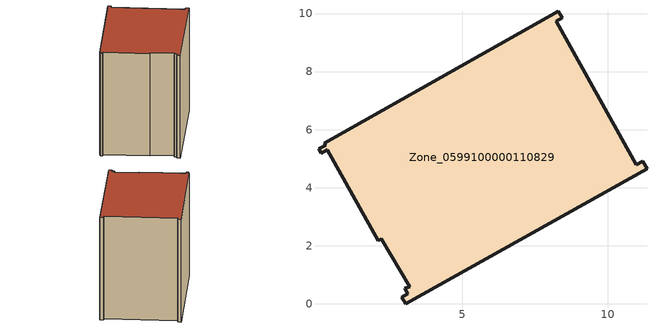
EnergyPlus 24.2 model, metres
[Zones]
Zone_0599100000110829
 floor ground (C_G): 2.1,2.16 0.34,5.3 0.13,5.18 0.04,5.34 0.28,5.46 0.24,5.53 8.3,10.08 8.44,9.85 8.23,9.73 11,4.79 11.22,4.91 11.36,4.65 3.04,0 2.91,0.23 3.12,0.35 3.02,0.53 3.18,0.59 2.19,2.25 z0
 wall outside (C_F): 11.22,4.91 11,4.79 8.23,9.73 8.44,9.85 8.3,10.08 0.24,5.53 0.28,5.46 0.04,5.34 0.13,5.18 0.34,5.3 2.1,2.16 2.19,2.25 3.18,0.59 3.02,0.53 3.12,0.35 2.91,0.23 3.04,0 11.36,4.65 11.22,4.91 z0:8.45
 roof outside (C_R): 0.34,5.3 2.1,2.16 2.19,2.25 3.18,0.59 3.02,0.53 3.12,0.35 2.91,0.23 3.04,0 11.36,4.65 11.22,4.91 11,4.79 8.23,9.73 8.44,9.85 8.3,10.08 0.24,5.53 0.28,5.46 0.04,5.34 0.13,5.18 z8.45
[BUILDING]
Pand.0599100000110829: North Axis=0; Terrain=City; Loads Convergence Tolerance Value=0.04; Temperature Convergence Tolerance Value=0.4; Solar Distribution=FullExterior; Maximum Number of Warmup Days=25; Minimum Number of Warmup Days=1
[Site:Location]
Rotterdam.The.Hague.AP_ZH_NLD Design_Conditions: Latitude=51.96; Longitude=4.45; Time Zone=1; Elevation=-4.5
[SITE:GROUNDTEMPERATURE:BUILDINGSURFACE]
18, 18, 18, 18, 18, 18, 18, 18, 18, 18, 18, 18
[MATERIAL] Thermal Absorptance=0.9; Solar Absorptance=0.7; Visible Absorptance=0.7
Name | Roughness | Thickness | Conductivity | Density | Specific Heat
G.TI.1965-1974 | MediumSmooth | 0.15 | 0.882353 | 540 | 1210
F.TI.1965-1974 | Rough | 0.3 | 0.697674 | 1920 | 840
R.TI.1965-1974 | MediumRough | 0.2 | 0.232558 | 1500 | 1000
[CONSTRUCTION]
C_G: G.TI.1965-1974
C_F: F.TI.1965-1974
C_R: R.TI.1965-1974
[ZONE]
Zone_0599100000110829: Type=1; Multiplier=1; Ceiling Height=Autocalculate; Volume=Autocalculate; Floor Area=autocalculate; Part of Total Floor Area=Yes
[ZONEINFILTRATION:DESIGNFLOWRATE]
Infil_Zone_0599100000110829: Zone or ZoneList or Space or SpaceList=Zone_0599100000110829; Schedule=AlwaysOn; Design Flow Rate Calculation Method=Flow/Area; Flow Rate per Floor Area=0.003; Constant Term Coefficient=1; Temperature Term Coefficient=0; Velocity Term Coefficient=0; Velocity Squared Term Coefficient=0
[HVACTEMPLATE:ZONE:IDEALLOADSAIRSYSTEM]
Zone_0599100000110829: Maximum Heating Supply Air Temperature=50; Minimum Cooling Supply Air Temperature=13; Maximum Heating Supply Air Humidity Ratio=0.0156; Minimum Cooling Supply Air Humidity Ratio=0.0077; Heating Limit=NoLimit; Cooling Limit=NoLimit; Dehumidification Control Type=ConstantSensibleHeatRatio; Cooling Sensible Heat Ratio=0.7; Dehumidification Setpoint=60; Humidification Control Type=None; Humidification Setpoint=30; Outdoor Air Method=None; Outdoor Air Flow Rate per Person=0.00944; Outdoor Air Flow Rate per Zone Floor Area=0; Outdoor Air Flow Rate per Zone=0; Demand Controlled Ventilation Type=None; Outdoor Air Economizer Type=NoEconomizer; Heat Recovery Type=None; Sensible Heat Recovery Effectiveness=0.7; Latent Heat Recovery Effectiveness=0.65
[ZONECONTROL:THERMOSTAT]
ThermostatControl_Zone_0599100000110829: Zone or ZoneList=Zone_0599100000110829; Control Type Schedule=DualSetpointControlType; Control 1=Thermostat_Zone_0599100000110829; Temperature Difference Between Cutout And Setpoint=0
[THERMOSTATSETPOINT:DUALSETPOINT]
Thermostat_Zone_0599100000110829: Heating Setpoint Temperature Schedule=HeatingSetpoint_Zone_0599100000110829; Cooling Setpoint Temperature Schedule=CoolingSetpoint_Zone_0599100000110829
[SCHEDULE:COMPACT]
HeatingSetpoint_Zone_0599100000110829: Through: 12/31, For: AllDays, Until: 24:00, 21
CoolingSetpoint_Zone_0599100000110829: Through: 12/31, For: AllDays, Until: 24:00, 24
DualSetpointControlType: Through: 12/31, For: AllDays, Until: 24:00, 4
AlwaysOn: Through: 12/31, For: AllDays, Until: 24:00, 1
